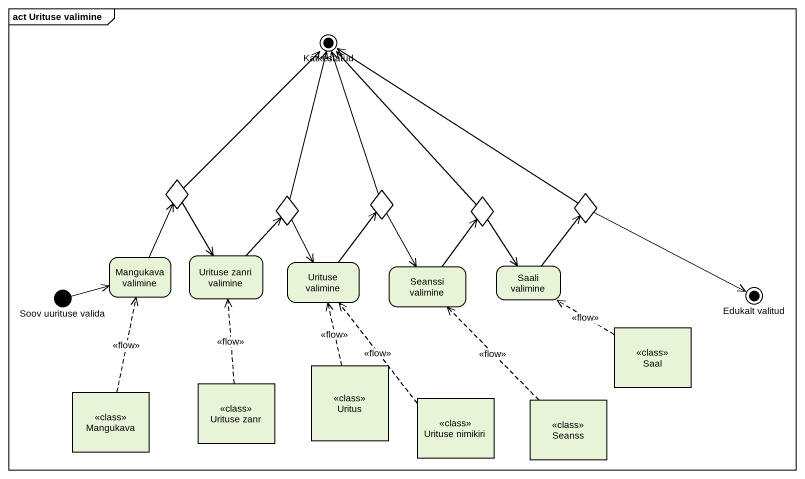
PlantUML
@startuml
mainframe act Urituse valimine
hide empty description
state Katkestatud <<end>>
state choice1 <<choice>>
state choice2 <<choice>>
state choice3 <<choice>>
state choice4 <<choice>>
state choice5 <<choice>>
state "Mangukava valimine" as Mangukava_valimine
state "Urituse zanri valimine" as Urituse_zanri_valimine
state "Urituse valimine" as Urituse_valimine
state "Seanssi valimine" as Seanssi_valimine
state "Saali valimine" as Saali_valimine
state "Soov uurituse valida" as Soov_uurituse_valida <<start>>
state "Edukalt valitud" as Edukalt_valitud <<end>>
state Saal <<class>>
state Mangukava <<class>>
state "Urituse zanr" as Urituse_zanr <<class>>
state Uritus <<class>>
state "Urituse nimikiri" as Urituse_nimikiri <<class>>
state Seanss <<class>>
choice1 -up-> Katkestatud
choice1 --> Urituse_zanri_valimine
choice2 -up-> Katkestatud
choice2 --> Urituse_valimine
choice3 -up-> Katkestatud
choice3 --> Seanssi_valimine
choice4 -up-> Katkestatud
choice4 --> Saali_valimine
choice5 -up-> Katkestatud
choice5 -right-> Edukalt_valitud
Mangukava_valimine -up-> choice1
Urituse_zanri_valimine -up-> choice2
Urituse_valimine -up-> choice3
Seanssi_valimine -up-> choice4
Saali_valimine -up-> choice5
Soov_uurituse_valida -right-> Mangukava_valimine
Saal -up[dashed]-> Saali_valimine : <<flow>>
Mangukava -up[dashed]-> Mangukava_valimine : <<flow>>
Urituse_zanr -up[dashed]-> Urituse_zanri_valimine : <<flow>>
Uritus -up[dashed]-> Urituse_valimine : <<flow>>
Urituse_nimikiri -up[dashed]-> Urituse_valimine : <<flow>>
Seanss -up[dashed]-> Seanssi_valimine : <<flow>>
@enduml
